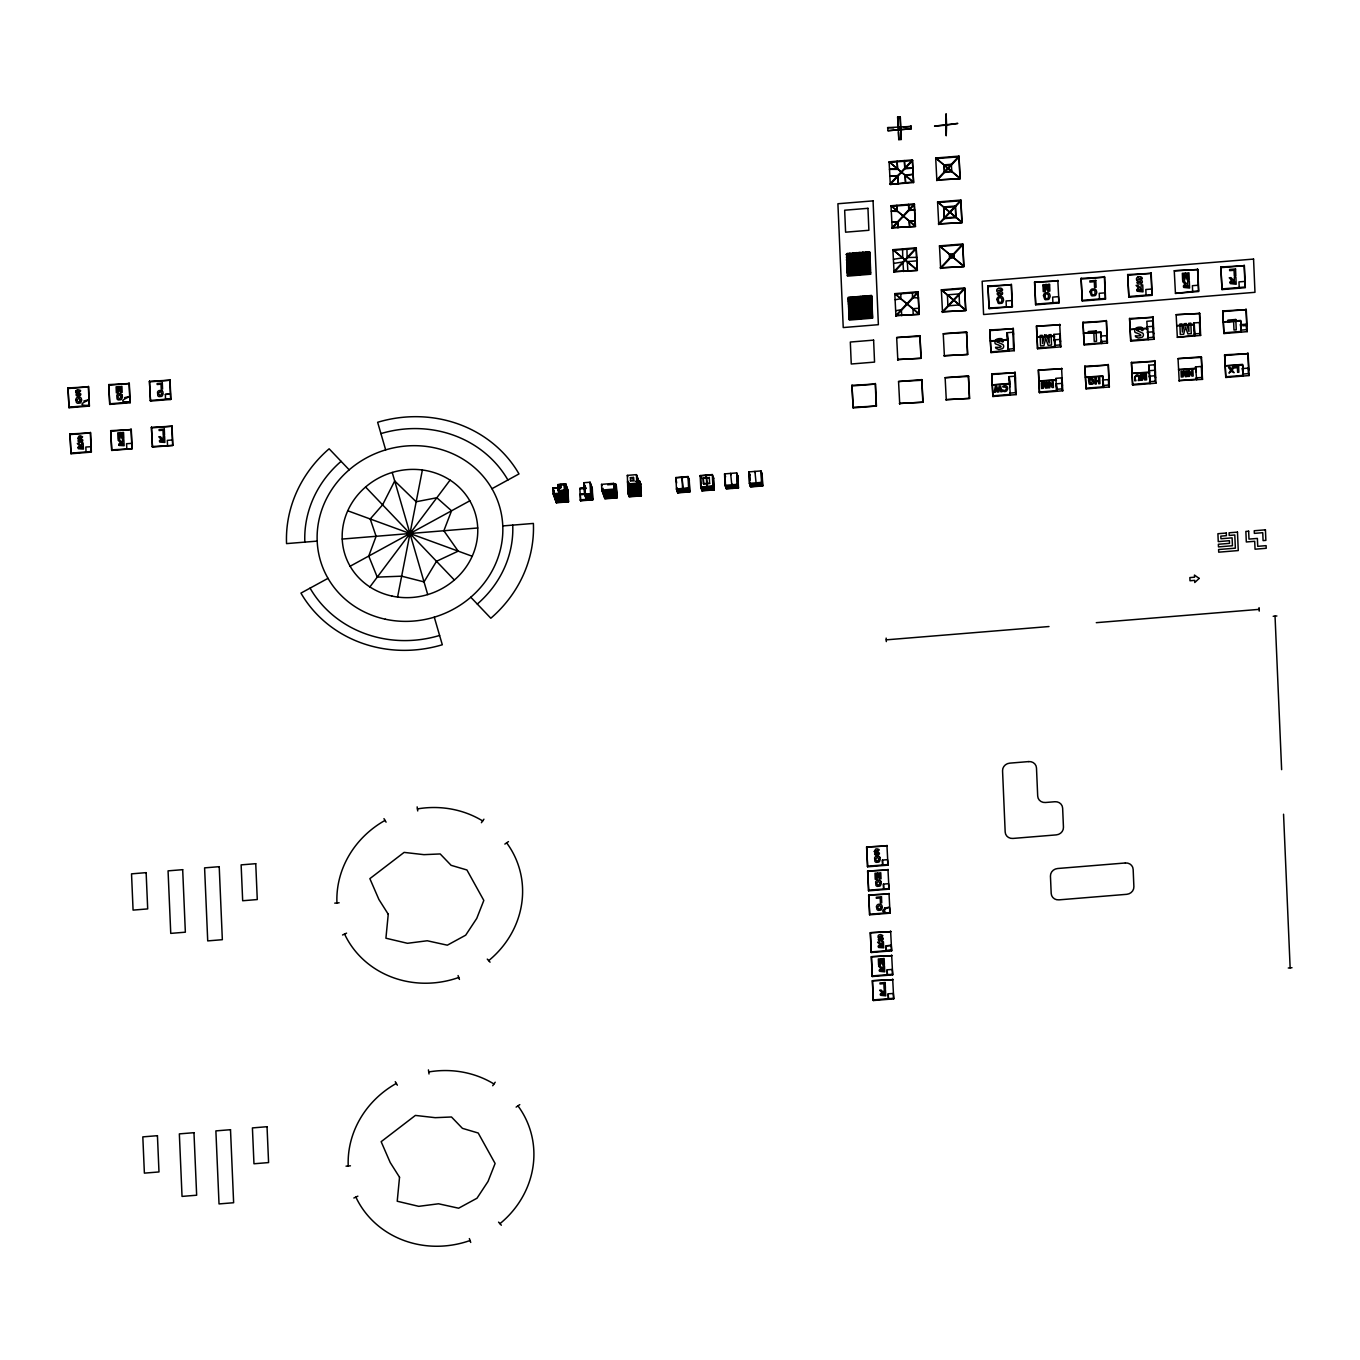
<?xml version="1.0" encoding="UTF-8"?>
<svg xmlns="http://www.w3.org/2000/svg" width="1360" height="1360" viewBox="0 0 1360 1360"><rect width="100%" height="100%" fill="white"/><g stroke="black" fill="none" stroke-linecap="round" stroke-linejoin="round"><path stroke-width="1.5" d="M397.579 597.057L422.382 469.982M75.973 390.915L75.701 391.663A2.584 2.397 -19.8 0 0 75.718 392.19L75.786 392.445M80.563 395.148L80.801 394.485A1.887 1.751 -19.8 0 0 80.75 393.907L77.027 391.901L79.356 391.221A2.057 1.921 -19.8 0 1 79.679 391.901L80.631 390.813A2.261 2.108 -19.8 0 0 80.257 390.32L78.489 389.81A5.049 4.692 -19.8 0 0 77.588 389.895M481.406 822.715L483.922 819.196M492.711 1085.739L495.21 1082.22M369.886 586.942L450.075 480.114M890.069 183.804L904.723 168.096L912.968 168.13L904.961 168.776L904.4 160.548L889.117 161.823L890.29 184.45L913.58 182.546L912.407 159.919L904.4 160.582L904.723 168.13L912.407 159.919L913.58 182.546L889.117 161.823L913.359 181.9L890.29 184.45L912.645 160.565L889.355 162.469M945.761 125.188L957.797 123.42L934.541 126.106L945.761 125.188L946.22 135.779L946.594 125.12M891.956 227.732L914.294 203.864L915.467 226.474L891.956 227.732L915.467 226.474L891.004 205.768L914.294 203.864L915.246 225.828L891.004 205.768L892.177 228.378L914.532 204.51L891.242 206.414M936.649 179.996L958.987 156.111L960.16 178.738L936.649 179.996L960.16 178.738L935.697 158.015L958.987 156.111L959.939 178.092L935.697 158.015L936.87 180.642L959.225 156.757L935.935 158.661M848.215 298.401L849.235 297.313M848.283 299.948L850.884 297.177M848.351 301.495L852.533 297.041M848.419 303.059L854.182 296.905M848.487 304.606L855.831 296.769M848.555 306.153L857.463 296.633M848.623 307.717L859.112 296.497M848.691 309.264L860.761 296.361M848.759 310.828L862.41 296.225M848.827 312.375L864.059 296.089M848.895 313.922L865.708 295.97M848.946 315.486L867.357 295.834M849.014 317.033L869.006 295.698M849.082 318.58L870.638 295.562M893.826 271.677L916.181 247.792L917.354 270.419L893.826 271.677L917.354 270.419L892.891 249.696L916.181 247.792L917.133 269.773L892.891 249.696L894.064 272.323L916.419 248.438L893.129 250.342M938.536 223.924L960.874 200.056L962.047 222.666L938.536 223.924L962.047 222.666L937.584 201.96L960.874 200.056L961.826 222.02L937.584 201.96L938.757 224.57L961.112 200.702L937.822 202.606M849.949 319.294L871.505 296.276M851.598 319.158L871.573 297.823M853.23 319.022L871.641 299.37M854.879 318.886L871.709 300.934M856.528 318.75L871.76 302.481M858.177 318.631L871.828 304.028M859.826 318.495L871.896 305.592M861.475 318.359L871.964 307.139M863.124 318.223L872.032 308.703M864.773 318.087L872.1 310.25M866.405 317.951L872.168 311.797M868.054 317.815L872.236 313.361M869.703 317.679L872.304 314.908M871.352 317.543L872.372 316.455M895.713 315.605L918.068 291.737L919.241 314.347L895.713 315.605L919.241 314.347L894.778 293.641L918.068 291.737L919.02 313.701L894.778 293.641L895.951 316.251L918.306 292.383L895.016 294.287M940.423 267.869L962.761 243.984L963.934 266.611L940.423 267.869L963.934 266.611L939.471 245.888L962.761 243.984L963.713 265.965L939.471 245.888L940.644 268.515L962.999 244.63L939.709 246.534M942.31 311.797L964.648 287.929L965.821 310.539L942.31 311.797L965.821 310.539L941.358 289.833L964.648 287.929L965.6 309.893L941.358 289.833L942.531 312.443L964.886 288.575L941.596 290.479M504.849 844.084L508.47 841.602M516.137 1107.108L519.775 1104.626M80.019 395.675L78.897 396.1A4.25 3.961 -19.8 0 1 77.979 396.168L77.061 395.964A1.904 1.768 -19.8 0 1 76.041 394.672L79.509 394.621L76.721 393.414A1.802 1.683 -19.8 0 1 76.143 393.04L75.973 392.853M1001.691 294.848L1000.399 295.341A4.862 4.522 -19.8 0 1 999.345 295.409L998.291 295.171A2.176 2.023 -19.8 0 1 997.118 293.692L1001.096 293.624L997.917 292.247A2.057 1.921 -19.8 0 1 997.237 291.822L997.05 291.618A2.006 1.87 -19.8 0 1 996.829 291.142L996.744 290.241A1.785 1.666 -19.8 0 1 997.05 289.391A2.244 2.091 -19.8 0 1 998.325 288.405L998.495 288.337M327.998 578.34L300.951 593.113A124.474 115.821 -19.8 0 0 442.306 644.759L434.282 617.168M350.132 566.236L469.829 500.803M491.946 488.716L518.993 473.926A124.474 115.821 -19.8 0 0 377.638 422.28L385.662 449.871M342.55 934.983L346.579 933.147M353.855 1198.007L357.867 1196.171M1138.065 276.981L1138.252 276.913A2.244 2.091 -19.8 0 0 1136.79 277.967A1.785 1.666 -19.8 0 0 1136.484 278.817L1136.569 279.718A2.006 1.87 -19.8 0 0 1136.807 280.194L1136.994 280.398M1005.295 390.49C1010.038 385.033 998.597 388.484 1004.309 385.713A3.706 3.434 -19.8 0 1 1005.074 385.628L1005.618 385.679A2.431 2.261 -19.8 0 1 1006.349 385.951A2.788 2.601 -19.8 0 1 1007.403 387.141L1007.624 387.991A5.083 4.726 -19.8 0 1 1007.641 388.994L1006.774 390.779A2.737 2.55 -19.8 0 1 1005.567 391.442L1005.278 391.493A3.4 3.162 -19.8 0 1 1004.445 391.544A2.669 2.482 -19.8 0 1 1003.119 391.085L1002.49 390.082L1004.972 390.541M1090.635 378.641L1092.199 378.692A2.465 2.295 -19.8 0 1 1093.151 379.202L1093.78 382.823A2.686 2.499 -19.8 0 1 1093.338 383.537A2.482 2.312 -19.8 0 1 1092.437 384.2L1089.802 384.302A2.21 2.057 -19.8 0 1 1089.139 383.877L1088.527 380.29A2.703 2.516 -19.8 0 1 1088.918 379.61L1088.34 378.352L1089.717 378.947A2.703 2.516 -19.8 0 1 1090.737 378.607M900.813 128.469L901.289 139.451L898.824 139.655L897.6 116.943L900.354 117.487L900.745 126.633M897.6 116.943L900.354 117.487M897.685 129.897L887.978 130.696L887.621 127.619L911.183 126.446L911.285 128.792L899.64 129.744M893.707 127.874L887.621 127.619M903.414 127.092L911.183 126.446M898.076 127.942L900.558 127.738M911.285 128.792L887.978 130.696M898.552 138.924L901.289 139.451M951.541 164.968L944.265 165.563L944.554 172.431L951.83 171.836L951.303 164.288L944.027 164.883L944.333 171.785L951.609 171.19M955.298 206.023L943.636 206.941L944.112 217.957L955.757 217.005L955.281 205.989M897.532 221.765L891.701 222.224L897.77 222.411L898.008 227.902L897.532 221.748M909.177 220.813L909.653 226.95L909.177 220.779L915.229 220.983L909.415 221.459M953.7 253.708L949.314 254.048L949.501 258.196L953.87 257.839L953.7 253.708L953.87 257.805M916.759 260.865L907.273 261.613L907.902 271.184M987.938 285.991L1011.466 284.767L1012.401 306.731L989.111 308.635L987.938 285.991L989.111 308.635M1034.518 282.183L1058.046 280.959L1034.518 282.183L1035.708 304.827L1058.998 302.923L1057.808 280.279M1081.098 278.375L1104.626 277.151L1105.578 299.115L1082.288 301.019L1081.098 278.375L1082.288 301.019M1127.678 274.567L1151.206 273.343L1152.158 295.307L1128.868 297.211L1127.678 274.567L1128.868 297.211M1175.448 293.403L1174.258 270.759L1197.786 269.535L1198.738 291.499L1175.448 293.403L1198.5 290.836L1197.548 268.855M1220.838 266.951L1244.383 265.727L1245.318 287.691L1222.028 289.595L1220.838 266.951L1222.028 289.595M988.176 286.671L1011.466 284.767M1081.336 279.055L1104.626 277.151M1127.916 275.247L1151.206 273.343M1197.786 269.535L1174.258 270.759M1221.076 267.631L1244.383 265.727M1042.865 285.549L1049.495 285.005M918.782 308.244L912.951 308.686L913.206 314.211M1006.315 306.425L1006.077 300.934L1011.925 300.577M1052.895 302.617L1052.657 297.126L1058.471 296.65L1058.998 302.923M1099.475 298.809L1099.237 293.318L1105.051 292.842M1146.055 295.001L1145.817 289.51L1151.631 289.034M1239.215 287.385L1238.977 281.894L1244.808 281.418M988.873 307.972L1012.401 306.731M1035.453 304.164L1058.743 302.26M1082.033 300.356L1105.323 298.452L1104.388 276.471M1128.613 296.548L1151.92 294.644L1150.968 272.663M1221.79 288.932L1245.08 287.011L1244.128 265.047M68 387.94L88.57 386.869L89.403 406.079L69.037 407.745L68 387.94L69.037 407.745M108.732 384.608L129.302 383.537L130.135 402.747L109.769 404.413L108.732 384.608L109.769 404.413M149.464 381.276L170.034 380.205L170.867 399.415L150.501 401.081L149.464 381.276L150.501 401.081M68.204 388.535L88.57 386.869M108.936 385.203L129.302 383.537M149.668 381.871L170.034 380.205M83.861 401.013C99.926 396.78 68.867 405.943 89.165 405.399L89.403 406.079M124.593 397.681C140.658 393.448 109.599 402.611 129.897 402.067L130.135 402.747M165.359 394.434L170.408 393.924L165.359 394.434L165.529 399.143L170.867 399.415M897.838 360.196L896.665 337.569L919.955 335.665L921.128 358.292L897.6 359.55L921.128 358.292M944.418 356.388L943.245 333.761L966.535 331.857L967.708 354.484L944.197 355.742L967.708 354.484M989.825 329.936L1013.353 328.695L1014.288 350.676L990.998 352.58L989.825 329.936L990.998 352.58M1036.405 326.128L1059.933 324.887L1036.405 326.128L1037.595 348.772L1060.885 346.868L1059.695 324.224M1082.985 322.32L1106.513 321.079L1107.465 343.06L1084.175 344.964L1082.985 322.32L1084.175 344.964M1129.565 318.512L1153.093 317.271L1154.045 339.252L1130.755 341.156L1129.565 318.512L1130.755 341.156M1177.335 337.348L1176.145 314.704L1199.673 313.463L1200.625 335.444L1177.335 337.348L1194.556 335.24L1194.08 324.258L1176.621 325.686L1194.335 324.938L1194.794 335.92L1193.621 322.983L1199.452 322.507L1200.149 324.462M1222.725 310.896L1246.27 309.655L1247.205 331.636L1223.915 333.54L1222.725 310.896L1223.915 333.54M920.193 336.328L896.665 337.569M966.773 332.52L943.245 333.761M990.063 330.616L1013.353 328.695M1083.223 322.983L1106.513 321.079M1129.803 319.175L1153.093 317.271M1199.673 313.463L1176.145 314.704M1222.963 311.559L1246.27 309.655M68.833 407.15L89.182 405.484L88.366 386.274M109.548 403.818L129.914 402.152L129.098 382.942M150.28 400.486L170.646 398.82L169.83 379.61M1007.063 332.724L1008.474 351.152L1007.063 332.724L1012.894 332.248L1013.591 334.203M1153.331 322.779L1152.634 320.824L1146.803 321.3L1148.214 339.728L1147.5 328.066L1130.041 329.494L1147.755 328.746M1055.054 347.344L1053.881 334.407L1059.712 333.931L1060.409 335.886M1147.041 326.791L1152.872 326.315L1153.569 328.27M1007.76 339.49L990.284 340.918L1007.998 340.17M1107.227 337.569L1106.53 335.614L1100.699 336.09L1101.634 343.536L1101.481 339.864M1241.374 332.112L1240.439 324.666L1246.27 324.19L1246.967 326.145M1242.853 325.788L1246.729 325.465L1246.015 308.992M1007.777 349.197L1013.591 348.721L1014.288 350.676M1054.357 345.389L1060.171 344.913L1060.885 346.868M1100.937 341.581L1106.768 341.105L1107.465 343.06M1147.517 337.773L1153.348 337.297L1154.045 339.252M1194.097 333.965L1199.928 333.489L1200.625 335.444M1240.677 330.157L1246.508 329.681L1247.205 331.636M990.76 351.9L1008.236 350.472L1007.522 333.999M1037.34 348.092L1054.816 346.664L1054.34 335.682L1036.864 337.11L1054.578 336.362L1053.881 334.407M1083.92 344.284L1101.396 342.856M1130.5 340.476L1147.976 339.048M1223.677 332.86L1241.136 331.432L1240.66 320.45L1223.201 321.878L1240.915 321.13L1241.153 326.621L1240.439 324.666M69.972 433.959L90.559 432.888L91.375 452.098L71.009 453.764L69.972 433.959L71.009 453.764M110.704 430.644L131.291 429.556L132.107 448.766L111.741 450.432L110.704 430.644L111.741 450.432M151.436 427.312L172.023 426.224L172.839 445.434L152.473 447.1L151.436 427.312L152.473 447.1M70.193 434.554L90.559 432.888M110.925 431.222L131.291 429.556M151.657 427.89L172.023 426.224M90.967 446.709L85.833 447.032L86.037 451.843M131.699 443.377L126.565 443.7L126.803 448.596M167.535 445.264L167.297 440.368L172.397 439.96M851.972 385.322L875.5 384.064L876.435 406.028L853.145 407.932L851.972 385.322L853.145 407.932M899.725 404.124L898.552 381.514L921.842 379.61L923.015 402.22L899.487 403.478L923.015 402.22M946.305 400.316L945.132 377.706L968.422 375.802L969.595 398.412L946.084 399.67L969.595 398.412M991.712 373.864L1015.24 372.64L1016.175 394.604L992.885 396.508L991.712 373.864L992.885 396.508M1038.292 370.056L1061.82 368.832L1038.292 370.056L1039.465 392.7L1062.772 390.796L1061.582 368.152M1084.872 366.248L1108.4 365.024L1109.352 386.988L1086.062 388.892L1084.872 366.248L1086.062 388.892M1131.452 362.44L1154.98 361.216L1155.932 383.18L1132.642 385.084L1131.452 362.44L1132.642 385.084M1179.222 381.276L1178.032 358.632L1201.322 356.728L1202.512 379.372L1178.984 380.613L1196.443 379.185M1224.612 354.824L1248.14 353.6L1249.092 375.564L1225.802 377.468L1224.612 354.824L1225.802 377.468M852.21 385.968L875.5 384.064M922.08 380.256L898.552 381.514M968.66 376.448L945.132 377.706M991.95 374.544L1015.24 372.64M1085.11 366.928L1108.4 365.024M1131.69 363.12L1154.98 361.216M1201.56 357.408L1178.032 358.632M1224.85 355.504L1248.14 353.6M70.805 453.169L91.171 451.503L90.338 432.293M111.537 449.854L132.107 448.766M152.269 446.522L172.839 445.434M1010.361 395.08L1008.95 376.669L1014.781 376.193L1015.478 378.131M1150.101 383.656L1148.69 365.245L1154.521 364.769L1155.218 366.707M1062.296 379.814L1061.599 377.876L1055.768 378.352L1056.941 391.272L1056.006 383.843L1061.837 383.367L1062.534 385.305M1196.681 379.848L1195.508 366.928L1201.339 366.452L1202.036 368.39M1009.647 383.435L992.171 384.863L1009.885 384.098M1056.227 379.61L1038.751 381.038L1056.465 380.29M1149.387 371.994L1131.928 373.422L1149.642 372.674L1148.928 370.736L1154.759 370.26L1155.456 372.198M1085.807 388.229L1103.283 386.801L1102.807 375.802L1085.348 377.23L1103.045 376.482L1103.521 387.464L1102.586 380.035L1108.417 379.559L1109.114 381.497M1225.564 376.805L1243.023 375.377L1242.547 364.378L1225.088 365.806L1242.802 365.058L1243.261 376.04L1242.326 368.611L1248.157 368.135L1248.854 370.073M1009.664 393.142L1015.478 392.666L1016.175 394.604M1056.244 389.334L1062.058 388.858L1062.772 390.796M1102.824 385.526L1108.638 385.05L1109.352 386.988M1149.404 381.718L1155.235 381.242L1155.932 383.18M1195.984 377.91L1201.815 377.434L1202.512 379.372M1242.564 374.102L1248.395 373.626L1249.092 375.564M992.647 395.845L1010.123 394.417M1039.227 392.037L1056.703 390.609L1056.465 385.118M1132.387 384.421L1149.863 382.993L1149.149 366.503M852.907 407.286L876.435 406.028M640.628 483.752L641.359 495.856L629.221 496.859L627.929 493.289L627.334 475.371L636.429 474.64L639.71 483.701M630.615 480.862L630.377 477.666L633.403 477.428L633.641 480.607L630.496 480.539L633.641 480.607M633.522 477.751L630.377 477.666M559.776 488.189L559.623 484.381L565.692 483.888L568.021 490.365L568.514 501.806L556.376 502.809L553.112 493.731L559.181 493.238M562.088 501.33L558.246 490.637L557.872 484.602L561.034 484.67M557.991 484.925L565.811 484.211L566.304 495.652L554.149 496.655L553.911 490.926M586.381 499.358L584.511 494.173L584.018 482.715L590.087 482.222L592.297 488.376L592.79 499.834L580.652 500.82L580.295 499.851L592.45 498.865M557.872 484.602L564.179 484.755M688.024 476.544L688.636 488.325L676.498 489.311L675.886 477.547L688.024 476.544L689.418 480.437M712.3 474.572L712.912 486.336L700.774 487.339L700.162 475.558L712.3 474.572L713.711 478.448M565.114 487.339L565.369 493.068L553.214 494.054L552.857 488.002L561.153 487.526L552.976 488.325M676.005 477.87L688.143 476.867M700.281 475.881L712.419 474.895M737.868 476.136L738.48 487.917L726.342 488.903L725.05 485.35L724.557 473.892L736.695 472.906L737.987 476.459M762.144 474.164L762.756 485.928L750.618 486.931L749.343 483.361L748.85 471.903L760.988 470.917L762.263 474.487M607.665 484.789L615.774 484.126L617.066 497.845L604.928 498.831L601.783 490.093L601.545 484.364L613.683 483.361L616.012 489.855M635.12 481.406L638.775 481.117L639.132 489.702L630.037 490.45L629.884 487.016M641.359 495.856L636.803 483.225L627.708 483.973L630.972 493.034L630.819 489.6M703.205 477.853L709.393 477.683L703.205 477.853L703.562 483.905L709.631 483.395L709.274 477.343M591.957 487.407L592.671 499.511L580.533 500.497L579.819 488.393L585.888 487.9M558.246 490.637L564.315 490.144L568.514 501.806M579.921 488.716L585.99 488.223M586.109 488.546L579.819 488.393M558.824 492.269L564.893 491.776L564.655 486.047M628.626 486.557L637.738 485.809L637.364 477.224M601.783 490.093L613.921 489.09L617.066 497.845M629.102 487.849L638.197 487.118L637.84 478.516M602.259 491.385L614.397 490.399L614.142 484.67M629.561 489.158L638.673 488.41L638.299 479.825M703.46 483.565L709.631 483.395M586.126 493.629L580.057 494.122L590.58 493.68L592.79 499.834M564.111 496.094L568.259 496.094L564.213 496.417M586.364 494.275L580.295 494.768L580.652 500.82M554.625 497.947L566.763 496.961L566.27 485.503M630.496 491.742L639.608 490.994L639.234 482.409M603.653 495.278L615.791 494.275L615.553 488.546M627.929 493.289L640.067 492.286L639.574 480.845L640.866 484.415M725.05 485.35L737.188 484.347L738.48 487.917M749.343 483.361L761.481 482.375L762.756 485.928M585.905 498.049L591.974 497.556L591.481 486.115M676.957 490.62L689.095 489.617L688.602 478.176M556.019 501.84L568.157 500.837M604.588 497.862L616.726 496.876L616.233 485.418M701.709 489.923L713.847 488.937L713.354 477.479M725.985 487.934L738.123 486.948M750.261 485.962L762.416 484.959M556.138 502.163L568.276 501.16M580.414 500.174L592.552 499.188M616.845 497.199L604.707 498.185L604.333 492.133M628.983 496.196L641.121 495.21M677.535 492.235L689.69 491.249M701.828 490.246L713.966 489.26M726.104 488.257L738.242 487.271L737.63 475.49M750.38 486.285L762.518 485.282L761.923 473.518M556.257 502.486L568.395 501.483L567.664 489.396M604.809 498.508L616.964 497.522L616.352 485.741M641.24 495.533L629.102 496.519L628.405 481.406M677.654 492.558L689.792 491.572M701.947 490.569L714.085 489.583M726.223 488.58L738.361 487.594M750.499 486.608L762.637 485.605M689.911 491.895L688.517 488.002L676.379 488.988L677.773 492.881L689.911 491.895L689.197 479.791M714.204 489.906L712.793 486.013L700.655 487.016L702.049 490.892L714.204 489.906L713.473 477.802M317.186 541.11L286.552 543.609A124.474 115.821 -19.8 0 1 329.12 448.8L349.18 469.812M342.227 539.053L477.734 527.986M502.775 525.929L533.392 523.43A124.474 115.821 -19.8 0 1 490.824 618.239L470.781 597.227M886.244 639.846L1048.985 626.535M1096.279 622.676L1259.156 609.365M1273.181 616.284L1276.904 615.978M866.575 847.008L887.145 845.937L866.575 847.008L867.612 866.813L887.978 865.147L886.941 845.359M334.747 903.142L339.133 902.785M882.436 860.081L882.674 864.977L882.436 860.081L887.519 859.673L887.978 865.147M867.391 866.218L887.757 864.552M867.595 871.029L888.182 869.958L867.595 871.029L868.632 890.834L888.998 889.168L887.961 869.363M883.456 884.102L883.694 888.981L883.456 884.102L888.556 883.677L888.998 889.168M868.428 890.239L888.794 888.573M868.632 895.033L889.219 893.962L868.632 895.033L869.669 914.838L890.035 913.172L888.998 893.367M884.493 908.106C900.728 904.876 869.431 911.319 890.035 913.172M869.465 914.243L889.831 912.577M870.247 932.722L890.834 931.634L870.247 932.722L871.284 952.51L891.65 950.844L890.613 931.056M891.208 945.37L886.108 945.778L886.312 950.589L886.142 945.88L891.242 945.455L891.65 950.844M886.312 950.589L891.412 950.164M871.08 951.932L891.446 950.266M871.284 956.726L891.854 955.655L871.284 956.726L872.321 976.531L892.687 974.865L891.65 955.06M887.179 969.884L887.383 974.695L887.145 969.799L892.262 969.476L892.687 974.865M872.1 975.936L892.466 974.27M872.321 980.73L892.891 979.659L872.321 980.73L873.358 1000.535L893.724 998.869L892.687 979.081M888.199 993.905L888.42 998.699L888.182 993.803L893.299 993.48L893.724 998.869M873.137 999.94L893.503 998.291M1288.277 968.014L1292 967.708M346.035 1166.166L350.438 1165.809M347.752 510.782L472.209 556.257M882.538 937.941L879.291 936.683L881.62 936.003A2.057 1.921 -19.8 0 1 881.943 936.683L882.878 935.578L880.736 934.575A5.032 4.675 -19.8 0 0 879.852 934.677A3.638 3.383 -19.8 0 0 879.325 934.813A1.972 1.836 -19.8 0 0 878.22 935.68L878.033 937.21A1.802 1.683 -19.8 0 0 878.985 938.179L881.756 939.386L878.271 939.437A1.904 1.768 -19.8 0 0 879.308 940.746L880.226 940.933A4.25 3.961 -19.8 0 0 881.144 940.882L882.283 940.457A1.853 1.734 -19.8 0 0 882.81 939.93L883.048 939.25A1.887 1.751 -19.8 0 0 882.997 938.672M365.585 487.016L454.359 580.023M119.102 445.4L124.134 445.757L123.862 439.637L122.536 439.756L122.366 442.323A2.55 2.38 -19.8 0 1 121.72 442.289L119.646 439.994L118.082 440.113L120.411 442.629L118.796 444.142A2.499 2.312 -19.8 0 0 118.813 444.737A1.717 1.598 -19.8 0 0 119.102 445.417M487.271 959.106L490.059 962.183M498.559 1222.13L501.347 1225.224M383.962 818.635L386.07 822.171M395.25 1081.659L397.358 1085.195M879.801 857.463L880.158 858.653A6.817 6.341 -19.8 0 1 880.175 859.673L879.461 861.492A3.06 2.839 -19.8 0 1 878.696 862.121L876.231 862.342A2.499 2.329 -19.8 0 1 875.279 861.798A2.771 2.567 -19.8 0 1 874.922 861.356L874.633 857.888A2.924 2.72 -19.8 0 1 875.279 856.902A2.431 2.261 -19.8 0 1 876.231 856.307L878.067 856.154A2.516 2.346 -19.8 0 1 879.291 856.783M880.838 881.467L881.195 882.657A6.817 6.341 -19.8 0 1 881.212 883.694L880.498 885.496A3.06 2.839 -19.8 0 1 879.733 886.142L877.268 886.363A2.499 2.329 -19.8 0 1 876.316 885.802A2.754 2.567 -19.8 0 1 875.942 885.36L875.67 881.892A2.924 2.72 -19.8 0 1 876.316 880.923A2.431 2.261 -19.8 0 1 877.268 880.328L879.104 880.175A2.516 2.346 -19.8 0 1 880.328 880.787A2.924 2.72 -19.8 0 1 880.991 881.45M121.975 395.063L122.315 396.236A6.783 6.324 -19.8 0 1 122.332 397.273L121.618 399.092A3.06 2.839 -19.8 0 1 120.853 399.721L118.388 399.942A2.499 2.329 -19.8 0 1 117.436 399.381A2.771 2.567 -19.8 0 1 117.079 398.939L116.79 395.488A2.924 2.72 -19.8 0 1 117.436 394.502A2.431 2.261 -19.8 0 1 118.388 393.907L120.224 393.754A2.516 2.346 -19.8 0 1 121.448 394.383A2.924 2.72 -19.8 0 1 122.128 395.029M1242.326 368.611L1243.04 370.549M1198.228 285.226L1192.397 285.702L1192.635 291.193M1193.621 322.983L1194.335 324.938M1195.508 366.928L1196.222 368.866L1178.508 369.614L1195.967 368.186L1196.137 371.858M1153.807 333.761L1153.11 331.806L1147.279 332.282L1147.976 334.237M1155.694 377.689L1154.997 375.751L1149.166 376.227L1149.863 378.165M1148.69 365.245L1149.404 367.183M1102.586 380.035L1103.283 381.973M1060.647 341.377L1059.95 339.422L1054.119 339.898L1054.816 341.853M1008.95 376.669L1009.817 382.262M908.701 204.986L908.701 209.797L914.77 210.001L908.939 210.477L908.48 204.34M916.793 257.363L907.103 257.499L906.95 249.22M902.581 249.577L902.751 257.873L893.503 259.267M918.544 297.874L912.475 297.704L912.475 292.859M903.533 271.541L902.921 261.97L893.69 263.398M900.83 293.811L900.847 298.673L895.254 299.778M901.782 315.775L901.306 309.638L895.713 310.76M755.378 472.702L754.919 471.41L756.33 485.452M748.85 471.903L750.006 475.15M731.102 474.691L730.626 473.399L732.054 487.441M732.411 488.41L732.003 483.956M724.557 473.892L725.611 476.816M707.778 489.43L706.231 475.065L706.843 486.829M700.162 475.558L701.216 478.465M682.533 478.669L681.955 477.054L683.502 491.419M675.886 477.547L676.634 482.987M627.334 475.371L627.793 476.68M627.436 481.831L627.912 483.14M628.847 490.807L628.881 482.698M601.545 484.364L602.004 485.656M584.018 482.715L584.97 495.465L591.039 494.972L590.546 483.514M585.412 486.608L584.953 485.316L585.446 496.757L591.515 496.264L591.022 484.806M586.721 500.327L586.211 495.533M567.443 493.816L564.06 484.415L564.434 490.467L558.365 490.977L558.11 485.248M552.857 488.002L554.37 492.218M458.065 975.545L459.442 979.421M469.353 1238.569L470.73 1242.445M392.224 472.447L427.72 594.592M874.344 851.513L875.653 849.116A3.638 3.383 -19.8 0 1 876.163 848.98A5.032 4.692 -19.8 0 1 877.064 848.878L878.832 849.405A2.261 2.108 -19.8 0 1 879.206 849.881L878.271 850.986A2.057 1.921 -19.8 0 0 877.931 850.289L875.602 850.986L879.325 852.975A1.887 1.751 -19.8 0 1 879.376 853.553L879.138 854.216A1.819 1.683 -19.8 0 1 878.594 854.76L877.472 855.185A4.25 3.961 -19.8 0 1 876.554 855.236L875.636 855.049A1.904 1.768 -19.8 0 1 874.616 853.757L878.084 853.689L875.296 852.482A1.802 1.683 -19.8 0 1 874.293 851.428M417.146 806.871L417.724 810.951M428.434 1069.895L429.012 1073.992M1275.034 616.131L1281.63 769.641M1283.551 814.232L1290.147 967.861M1259.071 607.614L1259.224 611.116M1247.902 352.92L1248.616 369.393M1246.27 324.19L1246.508 329.681M1248.157 368.135L1248.395 373.626M1199.435 312.8L1199.911 323.782M1201.322 356.728L1201.798 367.71M1199.452 322.507L1199.928 333.489M1201.339 366.452L1201.815 377.434M1152.855 316.608L1153.093 322.099M1154.742 360.536L1154.98 366.027M1152.634 320.824L1153.348 337.297M1154.521 364.769L1155.235 381.242M1106.275 320.416L1106.989 336.889M1108.162 364.344L1108.876 380.834M1106.53 335.614L1106.768 341.105M1108.417 379.559L1108.638 385.05M1101.328 336.209L1101.158 332.554L1083.461 333.302L1100.92 331.874L1101.158 337.365M1059.712 333.931L1060.171 344.913M1061.599 377.876L1062.058 388.858M1034.756 282.863L1035.708 304.827M1036.643 326.791L1037.595 348.772M1038.53 370.736L1039.465 392.7M1011.228 284.087L1012.163 306.068M1013.115 328.032L1013.353 333.523M1015.002 371.96L1015.24 377.451M1012.894 332.248L1013.591 348.721M1014.781 376.193L1015.478 392.666M1009.409 377.927L1009.8 387.09M966.535 331.857L967.487 353.838M968.422 375.802L969.374 397.766M946.56 124.338L946.101 113.747L945.727 124.406M910.911 125.715L911.013 128.044M919.955 335.665L920.907 357.646M921.842 379.61L922.777 401.574M900.082 116.739L901.017 138.72M899.266 126.667L899.368 128.996M897.872 117.691L898.263 126.837M898.501 132.328L898.824 139.655M875.262 383.418L876.197 405.382M886.159 638.095L886.312 641.597M889.593 907.698L889.797 912.492M884.527 908.191L884.731 913.002M866.779 847.603L867.612 866.813M867.816 871.624L868.632 890.834M868.853 895.628L869.669 914.838M870.468 933.3L871.284 952.51M871.488 957.321L872.321 976.531M872.525 981.325L873.358 1000.535M761.447 472.209L761.94 483.667L749.802 484.653L749.309 473.212M760.988 470.917L761.481 482.375M749.768 474.504L750.023 480.233M737.171 474.198L737.664 485.656L725.526 486.642L725.033 475.184M736.695 472.906L737.188 484.347M712.895 476.187L713.388 487.628L701.233 488.631L700.74 477.173M707.064 482.409L707.302 488.138M703.324 478.176L703.562 483.905M701.777 486.761L702.049 490.892M689.078 479.468L689.571 490.909L677.433 491.912L677.263 488.087M682.074 477.377L682.567 488.818M677.382 488.41L677.773 492.881M640.509 483.429L641.002 494.887L628.864 495.873L628.456 486.336M640.05 482.137L640.543 493.595L628.405 494.581L628.065 486.948M636.905 475.932L637.279 484.517L628.167 485.265L628.014 481.831M636.429 474.64L636.803 483.225M633.403 477.428L633.522 480.284M615.774 484.126L616.25 495.584L604.112 496.57L603.959 492.745M615.077 487.254L615.332 492.983L603.177 493.969L602.939 488.257M614.618 485.962L614.856 491.691L602.718 492.677L602.548 488.869M613.683 483.361L613.921 489.09M590.087 482.222L590.58 493.68M586.449 496.179L586.602 500.004M567.205 488.087L567.698 499.545L555.56 500.531L555.305 494.819M566.746 486.795L567.222 498.253L555.084 499.239L554.931 495.431M565.692 483.888L565.93 489.6M565.59 488.631L565.828 494.36L553.69 495.346L553.435 489.634M560.915 484.347L561.153 487.526M559.011 489.413L559.3 493.561M556.206 498.984L556.376 502.809M171.802 425.646L172.635 444.856M131.07 428.978L131.903 448.188M879.461 856.766A2.924 2.72 -19.8 0 1 879.971 857.446M439.603 635.46A114.07 106.131 -19.8 0 1 310.063 588.132M304.844 542.113A106.046 98.668 -19.8 0 1 341.088 461.346M380.936 433.602A111.809 104.04 -19.8 0 1 507.909 479.995M512.737 525.113A103.649 96.424 -19.8 0 1 477.292 604.061M506.651 842.843A93.602 87.091 -19.8 0 1 488.665 960.653M458.745 977.483A93.602 87.091 -19.8 0 1 344.573 934.065M336.94 902.955A93.602 87.091 -19.8 0 1 385.016 820.403M417.435 808.911A93.602 87.091 -19.8 0 1 482.664 820.947M517.956 1105.867A93.602 87.091 -19.8 0 1 499.953 1223.677M470.05 1240.507A93.602 87.091 -19.8 0 1 355.861 1197.089M348.228 1165.979A93.602 87.091 -19.8 0 1 396.304 1083.427M428.723 1071.952A93.602 87.091 -19.8 0 1 493.952 1083.971M1138.643 276.811A5.746 5.355 -19.8 0 1 1139.663 276.709C1141.295 276.114 1143.981 279.327 1141.057 279.106A2.363 2.193 -19.8 0 0 1140.683 278.324L1138.014 279.106L1141.89 280.704A1.938 1.802 -19.8 0 1 1142.264 281.384A2.159 2.006 -19.8 0 1 1142.315 282.047A1.802 1.666 -19.8 0 1 1142.043 282.812A2.125 1.972 -19.8 0 1 1141.414 283.441L1140.139 283.917A4.862 4.522 -19.8 0 1 1139.085 283.968L1138.031 283.747A2.176 2.023 -19.8 0 1 1136.875 282.268L1140.836 282.2L1137.657 280.823A2.057 1.921 -19.8 0 1 1136.977 280.398M998.903 288.235A5.746 5.355 -19.8 0 1 999.923 288.133C1001.555 287.538 1004.224 290.751 1001.3 290.53A2.363 2.193 -19.8 0 0 1000.926 289.748L998.274 290.53L1002.133 292.128A1.938 1.802 -19.8 0 1 1002.507 292.808A2.159 2.006 -19.8 0 1 1002.558 293.471A1.802 1.666 -19.8 0 1 1002.303 294.236M75.973 390.915A1.972 1.836 -19.8 0 1 77.078 390.048M162.35 391.034A2.924 2.72 -19.8 0 1 162.86 391.714L163.047 392.921A6.834 6.358 -19.8 0 1 163.064 393.941L162.35 395.76A3.06 2.839 -19.8 0 1 161.585 396.389L159.12 396.61A2.499 2.329 -19.8 0 1 158.168 396.066A2.771 2.567 -19.8 0 1 157.811 395.624L157.522 392.156A2.924 2.72 -19.8 0 1 158.168 391.17A2.431 2.261 -19.8 0 1 159.12 390.575L160.956 390.422A2.516 2.346 -19.8 0 1 162.18 391.051M882.555 937.737A1.853 1.734 -19.8 0 1 883.048 938.536M854.777 309.604L855.287 312.103A3.383 3.145 -19.8 0 0 855.644 312.613A3.808 3.553 -19.8 0 0 857.089 313.565L865.385 313.259L864.841 300.339L862.036 300.577L862.24 305.473L856.919 306.289L854.777 309.604M1134.614 376.958L1134.75 380.817L1135.974 380.715C1132.455 374.799 1141.176 374.187 1138.303 380.528L1139.527 380.426L1139.221 375.955A2.873 2.669 -19.8 0 0 1138.864 375.36L1137.572 374.833A5.168 4.811 -19.8 0 0 1136.467 374.884L1134.614 376.958M79.39 447.491L82.025 448.171L81.957 446.607L79.39 447.491M120.105 444.159L122.757 444.839L122.689 443.275L120.122 444.04M160.837 440.827L163.489 441.507L163.421 439.943L160.854 440.708M879.665 946.237L882.3 946.917L882.232 945.353L879.665 946.237M880.685 970.241L883.337 970.921L883.269 969.374L880.685 970.241M881.722 994.262L884.357 994.942L884.306 993.378L881.722 994.262M1138.439 290.037L1141.465 290.819L1141.38 289.034L1138.439 290.037M1185.019 286.229L1188.045 287.011L1187.96 285.226L1185.019 286.229M1231.599 282.421L1234.625 283.203L1234.54 281.418L1231.599 282.421M857.565 309.587L857.565 309.876A2.108 1.955 -19.8 0 0 857.854 310.794L862.495 311.321L862.325 307.632L858.398 308.244A1.768 1.632 -19.8 0 0 857.854 308.805L857.565 309.587M78.999 437.767L82.722 439.926A1.887 1.751 -19.8 0 1 82.773 440.504L82.535 441.167A1.853 1.734 -19.8 0 1 81.991 441.728L80.869 442.136A4.25 3.961 -19.8 0 1 79.951 442.187L79.033 442A1.921 1.785 -19.8 0 1 77.996 440.691L81.481 440.64L78.71 439.433A1.802 1.683 -19.8 0 1 77.707 438.396L79.05 436.067A3.638 3.383 -19.8 0 1 79.577 435.931A5.032 4.675 -19.8 0 1 80.461 435.829L82.603 436.832L81.668 437.937A2.057 1.921 -19.8 0 0 81.345 437.24L79.016 437.682M997.169 341.921L1003 344.607A2.907 2.703 -19.8 0 1 1003.629 345.933A3.247 3.009 -19.8 0 1 1003.646 346.63A2.686 2.499 -19.8 0 1 1003.238 347.769A3.111 2.89 -19.8 0 1 1002.32 348.687L998.801 349.52L996.149 348.398A3.179 2.958 -19.8 0 1 995.537 347.276C999.617 347.48 1005.839 347.412 995.384 343.842A3.009 2.805 -19.8 0 1 995.027 343.128L994.925 341.564A2.584 2.397 -19.8 0 1 995.231 340.714L995.367 340.51A3.315 3.077 -19.8 0 1 997.016 339.116L998.138 338.776A8.619 8.024 -19.8 0 1 999.668 338.606C1004.275 337.552 1004.241 344.913 1000.926 340.782A1.87 1.734 -19.8 0 0 1000.382 340.527L997.169 341.921M1136.926 330.497L1142.74 333.183A2.907 2.703 -19.8 0 1 1143.369 334.509A3.247 3.009 -19.8 0 1 1143.386 335.206A2.686 2.499 -19.8 0 1 1142.978 336.345A3.111 2.89 -19.8 0 1 1142.06 337.263L1138.541 338.079L1135.889 336.974A3.179 2.958 -19.8 0 1 1135.277 335.852C1139.357 336.039 1145.63 336.056 1135.124 332.418A3.009 2.805 -19.8 0 1 1134.784 331.704L1134.665 330.14A2.584 2.397 -19.8 0 1 1134.988 329.29L1135.124 329.086A3.315 3.077 -19.8 0 1 1136.756 327.692L1137.895 327.352A8.619 8.024 -19.8 0 1 1139.425 327.182C1143.811 326.026 1144.202 333.438 1140.802 329.477A1.87 1.734 -19.8 0 0 1140.139 329.103L1136.943 330.361M998.308 299.625L998.648 301.631A1.785 1.649 -19.8 0 0 1001.861 301.376L1001.81 298.622L1000.297 297.619A1.802 1.683 -19.8 0 0 998.512 298.69L998.308 299.625M1044.888 295.817L1045.228 297.823A1.785 1.649 -19.8 0 0 1048.441 297.568L1048.39 294.814L1046.877 293.811A1.802 1.683 -19.8 0 0 1045.092 294.882L1044.888 295.817M1091.468 292.009L1091.808 294.015A1.768 1.649 -19.8 0 0 1095.021 293.743L1094.97 291.006L1093.457 290.003A1.802 1.683 -19.8 0 0 1091.672 291.074L1091.468 292.009M80.376 400.35L78.812 402.322L77.078 400.622A5.015 4.675 -19.8 0 1 77.061 399.857L78.982 398.106L80.376 400.35M121.108 397.018L119.544 398.99L117.81 397.29A5.015 4.675 -19.8 0 1 117.793 396.525L119.697 394.791L121.108 397.018M161.84 393.686L160.276 395.658L158.542 393.958A5.015 4.675 -19.8 0 1 158.525 393.193L160.429 391.459L161.84 393.686M878.951 859.418L877.387 861.39L875.653 859.69A5.015 4.675 -19.8 0 1 875.636 858.942L877.54 857.191L878.951 859.418M879.971 883.439L878.407 885.411L876.69 883.694A5.015 4.658 -19.8 0 1 876.673 882.946L878.577 881.195L879.971 883.439M881.008 907.443L879.444 909.415L877.71 907.715A5.015 4.675 -19.8 0 1 877.71 906.95L879.614 905.216L881.008 907.443M1089.513 381.242C1093.134 387.957 1092.828 374.714 1089.513 381.242M75.837 399.721L76.347 402.271A2.771 2.567 -19.8 0 0 76.704 402.713A2.499 2.329 -19.8 0 0 77.656 403.274L80.121 403.053A3.06 2.839 -19.8 0 0 80.886 402.407L81.6 400.605A6.783 6.324 -19.8 0 0 81.583 399.568L81.243 398.395A2.975 2.771 -19.8 0 0 80.716 397.698A2.516 2.346 -19.8 0 0 79.492 397.086L77.656 397.239A2.431 2.261 -19.8 0 0 76.704 397.834A2.924 2.72 -19.8 0 0 76.058 398.82L75.837 399.721M876.469 906.831L876.979 909.381A2.771 2.567 -19.8 0 0 877.353 909.823A2.499 2.329 -19.8 0 0 878.305 910.367L880.753 910.146A3.06 2.839 -19.8 0 0 881.518 909.517L882.232 907.698A6.817 6.341 -19.8 0 0 882.215 906.678L881.875 905.488A2.975 2.771 -19.8 0 0 881.365 904.808A2.516 2.346 -19.8 0 0 880.124 904.179L878.288 904.332A2.431 2.261 -19.8 0 0 877.336 904.927A2.924 2.72 -19.8 0 0 876.69 905.913L876.469 906.831M996.897 299.472L998.138 303.11A2.822 2.618 -19.8 0 0 998.988 303.535L1001.793 303.28A3.502 3.247 -19.8 0 0 1002.677 302.549L1003.493 300.475A7.786 7.242 -19.8 0 0 1003.459 299.302L1003.068 297.942A3.4 3.162 -19.8 0 0 1002.49 297.16A2.856 2.652 -19.8 0 0 1001.385 296.531L998.988 296.633A2.788 2.584 -19.8 0 0 997.883 297.313A3.349 3.111 -19.8 0 0 997.152 298.435L996.897 299.472M1043.477 295.664L1044.718 299.302A2.822 2.618 -19.8 0 0 1045.568 299.727L1048.373 299.472A3.502 3.247 -19.8 0 0 1049.257 298.741L1050.073 296.667A7.786 7.242 -19.8 0 0 1050.056 295.494L1049.648 294.134A3.4 3.162 -19.8 0 0 1049.07 293.352A2.856 2.652 -19.8 0 0 1047.982 292.723L1045.568 292.825A2.788 2.584 -19.8 0 0 1044.463 293.505A3.349 3.111 -19.8 0 0 1043.732 294.627L1043.477 295.664M1090.057 291.856L1091.298 295.494A2.822 2.618 -19.8 0 0 1092.148 295.919L1094.953 295.664A3.502 3.247 -19.8 0 0 1095.837 294.933L1096.653 292.859A7.786 7.242 -19.8 0 0 1096.636 291.686L1096.228 290.326A3.4 3.162 -19.8 0 0 1095.65 289.544A2.856 2.652 -19.8 0 0 1094.562 288.915L1092.148 289A2.788 2.584 -19.8 0 0 1091.06 289.697A3.349 3.111 -19.8 0 0 1090.312 290.819L1090.057 291.856M388.246 914.226L385.917 938.213L407.456 943.296L427.244 940.763L447.338 945.183L465.681 935.187L476.748 918.408L483.82 900.439L466.922 869.975L451.112 865.317L440.198 853.944L423.946 854.658L404.107 852.397L369.869 878.645L378.93 899.521L388.246 914.226M399.534 1177.25L397.222 1201.237L418.744 1206.337L438.549 1203.787L458.626 1208.207L476.986 1198.228L488.036 1181.432L495.108 1163.48L478.21 1133.016L462.417 1128.341L451.486 1116.985L435.234 1117.682L415.395 1115.421L381.157 1141.686L390.218 1162.545L399.534 1177.25M78.081 447.321L78.064 447.474A2.499 2.329 -19.8 0 0 78.081 448.052A1.717 1.598 -19.8 0 0 78.37 448.732L83.402 449.089L83.13 442.969L81.804 443.088L81.634 445.655A2.55 2.38 -19.8 0 1 80.988 445.621L78.914 443.326L77.35 443.445L79.679 445.961L78.081 447.321M159.545 440.657L159.528 440.81A2.499 2.312 -19.8 0 0 159.545 441.405A1.717 1.598 -19.8 0 0 159.834 442.085L164.866 442.425L164.594 436.322L163.268 436.424L163.098 438.991A2.567 2.38 -19.8 0 1 162.452 438.957L160.378 436.662L158.814 436.781L161.126 439.297L159.545 440.657M878.356 946.067L878.339 946.22A2.499 2.329 -19.8 0 0 878.356 946.815A1.717 1.598 -19.8 0 0 878.645 947.495L883.677 947.835L883.405 941.715L882.079 941.834L881.909 944.401A2.55 2.38 -19.8 0 1 881.263 944.367L879.189 942.072L877.625 942.191L879.954 944.707L878.356 946.067M879.393 970.088L879.376 970.241A2.499 2.329 -19.8 0 0 879.393 970.819A1.87 1.734 -19.8 0 0 879.546 971.295L884.714 971.839L884.442 965.736L883.116 965.838L882.946 968.405A2.55 2.38 -19.8 0 1 882.3 968.388L880.226 966.076L878.645 966.212L880.974 968.728L879.393 970.088M880.43 994.092L880.396 994.245A2.499 2.329 -19.8 0 0 880.413 994.84A1.87 1.734 -19.8 0 0 880.566 995.299L885.734 995.86L885.479 989.74L884.153 989.859L883.966 992.426A2.567 2.38 -19.8 0 1 883.32 992.392L881.246 990.097L879.682 990.216L882.011 992.732L880.43 994.092M1136.96 289.85L1136.926 290.02A2.856 2.652 -19.8 0 0 1136.943 290.683A2.023 1.87 -19.8 0 0 1137.13 291.227L1143.029 291.856L1142.723 284.869L1141.21 285.005L1141.006 287.929A2.924 2.72 -19.8 0 1 1140.275 287.912L1137.895 285.26L1136.11 285.413L1138.762 288.286L1137.589 288.796A1.734 1.615 -19.8 0 0 1136.994 289.68L1136.96 289.85M1183.54 286.042L1183.506 286.212A2.856 2.652 -19.8 0 0 1183.523 286.875A2.023 1.87 -19.8 0 0 1183.71 287.419L1189.609 288.048L1189.303 281.061L1187.79 281.197L1187.603 284.121A2.924 2.72 -19.8 0 1 1186.855 284.104L1184.475 281.452L1182.69 281.605L1185.342 284.478L1184.322 284.886A1.734 1.615 -19.8 0 0 1183.574 285.872L1183.54 286.042M1230.12 282.234L1230.086 282.404A2.856 2.652 -19.8 0 0 1230.12 283.067A2.023 1.87 -19.8 0 0 1230.29 283.611L1236.189 284.24L1235.9 277.253L1234.37 277.372L1234.183 280.313A2.924 2.72 -19.8 0 1 1233.435 280.296L1231.055 277.644L1229.27 277.797L1231.922 280.67L1230.749 281.18A1.734 1.615 -19.8 0 0 1230.154 282.064L1230.12 282.234M996.132 388.161L995.486 392.207L994.211 392.309L995.282 386.529L996.778 386.41L998.087 390.541L999.175 386.206L1000.518 386.104L1002.099 391.663L1000.824 391.765L999.804 387.923L998.852 391.935L997.356 392.054L996.132 388.161M118.473 386.648L117.436 391.51L117.232 386.75L116.11 386.835L116.365 392.87L118.15 392.717L119.068 388.518L120.377 392.547L122.162 392.394L121.907 386.359L120.768 386.461L120.938 391.221L119.527 386.563L118.473 386.648M120.139 432.701L119.102 437.563L118.898 432.803L117.759 432.888L118.031 438.923L119.816 438.77L120.717 434.571L122.026 438.6L123.811 438.447L123.556 432.412L122.434 432.514L122.604 437.274L121.193 432.616L120.139 432.701M877.353 873.052L876.316 877.914L876.112 873.154L874.99 873.256L875.245 879.291L877.03 879.138L877.948 874.922L879.257 878.951L881.042 878.815L880.77 872.78L879.648 872.865L879.818 877.625L878.407 872.967L877.353 873.052M880.702 958.783L879.682 963.645L879.461 958.885L878.339 958.97L878.594 965.005L880.379 964.869L881.297 960.653L882.606 964.682L884.391 964.546L884.136 958.511L882.997 958.596L883.167 963.356L881.773 958.698L880.702 958.783M1045.653 284.512L1044.48 290.071L1044.242 284.631L1042.95 284.733L1043.256 291.635L1045.296 291.465L1046.333 286.654L1047.829 291.261L1049.869 291.091L1049.58 284.189L1048.288 284.291L1048.475 289.748L1046.877 284.41L1045.653 284.512M1185.036 273.122L1183.863 278.681L1183.625 273.241L1182.333 273.343L1182.622 280.245L1184.662 280.075L1185.716 275.247L1187.212 279.871L1189.252 279.701L1188.963 272.799L1187.671 272.901L1187.858 278.341L1186.243 273.02L1185.036 273.122M1044.582 335.121L1042.593 343.57L1042.236 335.308L1040.094 335.478L1040.553 345.967L1043.936 345.678L1045.687 338.351L1048.135 345.338L1051.518 345.066L1051.076 334.594L1048.934 334.764L1049.223 343.026L1046.588 334.951L1044.582 335.121M1043.698 382.568L1042.61 387.158L1042.423 382.67L1041.267 382.772L1041.505 388.45L1043.341 388.297L1044.293 384.319L1045.619 388.11L1047.455 387.957L1047.2 382.279L1046.044 382.381L1046.197 386.852L1044.786 382.483L1043.698 382.568M1142.842 374.459L1141.754 379.049L1141.567 374.561L1140.411 374.663L1140.649 380.341L1142.485 380.188L1143.437 376.227L1144.763 380.001L1146.599 379.848L1146.344 374.17L1145.188 374.272L1145.341 378.76L1143.913 374.374L1142.842 374.459M1184.339 323.697L1182.333 332.146L1181.993 323.884L1179.851 324.054L1180.293 334.543L1183.676 334.254L1185.444 326.927L1187.892 333.914L1191.275 333.642L1190.816 323.153L1188.674 323.34L1188.963 331.602L1186.328 323.527L1184.339 323.697M1183.438 371.144L1182.367 375.717L1182.163 371.246L1181.007 371.348L1181.262 377.026L1183.081 376.873L1184.033 372.895L1185.359 376.686L1187.195 376.533L1186.957 370.855L1185.801 370.957L1185.954 375.428L1184.526 371.059L1183.438 371.144M376.108 536.299L368.73 556.07L377.247 577.116L401.642 576.181L424.031 581.893L436.492 561.306L458.184 551.14L443.853 530.757L451.537 510.799L436.832 497.743L416.177 501.755L394.706 480.964L382.602 504.832L370.209 518.993L376.108 536.299M1232.602 367.132L1231.378 369.172L1229.984 367.336L1228.522 367.455L1230.715 370.294L1228.998 373.116L1231.463 371.28L1234.081 372.708L1232.16 370.175L1234.064 367.013L1232.602 367.132M847.365 253.419L846.345 254.507L847.365 253.419M849.014 253.283L846.481 257.601L850.663 253.147L849.014 253.283M852.312 253.011L846.549 259.165L846.617 260.712L853.944 252.875L852.312 253.011M855.593 252.739L846.685 262.276L846.753 263.823L857.242 252.603L855.593 252.739M858.891 252.467L846.821 265.37L846.889 266.934L860.54 252.348L858.891 252.467M862.189 252.212L846.957 268.481L847.025 270.028L863.838 252.076L862.189 252.212M865.487 251.94L847.076 271.592L847.144 273.139L867.119 251.804L865.487 251.94M868.768 251.668L847.246 275.468L869.635 252.382L868.768 251.668M869.703 253.929L849.728 275.264L851.36 275.128L869.771 255.476L869.703 253.929M869.839 257.04L853.009 275.009L854.658 274.873L869.89 258.587L869.839 257.04M869.958 260.151L856.307 274.737L857.956 274.601L870.026 261.698L869.958 260.151M870.094 263.245L859.605 274.465L861.254 274.329L870.162 264.809L870.094 263.245M870.23 266.356L862.903 274.193L864.535 274.057L870.298 267.903L870.23 266.356M870.366 269.467L866.184 273.921L867.833 273.785L870.366 269.467M870.502 272.578L869.482 273.649L870.502 272.578M1199.18 578.408L1194.777 582.505L1194.692 580.363L1190 580.754L1189.864 577.575L1194.556 577.201L1194.454 575.076L1199.18 578.408M897.447 168.725L889.44 169.354L897.685 169.371L897.107 161.143L897.447 168.725M897.736 175.593L889.729 176.222L897.974 176.239L898.297 183.787L897.736 175.559M913.036 174.335L905.012 174.964L905.573 183.192L905.25 175.644L913.019 174.318M873.069 200.872L837.913 203.745L843.234 327.556L878.373 324.683L873.069 200.872M867.952 208.318L844.662 210.222L845.597 232.186L868.887 230.282L867.952 208.318M897.056 210.783L891.225 211.225L897.294 211.429L896.818 205.258L897.056 210.783M955.519 206.669L943.874 207.621L944.35 218.603L955.995 217.651L955.519 206.669M869.839 252.246L846.549 254.15L847.484 276.131L870.774 274.227L869.839 252.246M1253.563 259.08L982.158 281.265L983.586 314.517L1254.974 292.315L1253.563 259.08M871.471 295.511L848.181 297.398L849.133 319.379L872.423 317.475L871.471 295.494M871.709 296.174L848.419 298.078L849.371 320.059L872.661 318.155L871.709 296.174M1095.786 280.415L1089.853 280.891L1089.904 282.064L1094.324 281.707L1094.562 287.436L1096.092 287.317L1095.786 280.415M1235.543 268.991L1229.61 269.467L1229.644 270.64L1234.064 270.283L1234.319 276.012L1235.832 275.893L1235.543 268.991M959.072 293.913L947.41 294.848L947.903 305.864L959.548 304.912L959.072 293.896M162.316 383.061L157.131 383.486L157.165 384.506L161.024 384.183L161.245 389.198L162.571 389.096L162.316 383.061M873.613 340.136L850.323 342.04L851.258 364.004L874.548 362.1L873.613 340.136M1096.075 330.905L1088.204 331.551L1088.272 333.302L1093.865 332.843L1094.239 341.445L1096.517 341.258L1096.075 330.905M1235.815 319.481L1227.944 320.127L1228.029 321.878L1233.605 321.419L1233.979 330.021L1236.257 329.834L1235.815 319.481M164.288 429.08L159.103 429.505L159.137 430.525L163.013 430.219L163.217 435.234L164.543 435.115L164.288 429.08M1049.631 382.092L1048.407 382.194L1048.645 387.855L1049.801 387.77L1049.648 384.064L1052.232 387.566L1053.422 387.464L1053.184 381.803L1052.028 381.888L1052.181 385.56L1049.631 382.092M1096.109 378.284L1094.868 378.386L1095.123 384.064L1096.347 383.962L1096.245 381.735L1098.642 381.548L1098.744 383.758L1099.968 383.656L1099.73 377.995L1098.489 378.097L1098.608 380.596L1096.211 380.783L1096.109 378.284M1189.388 370.668L1188.147 370.753L1188.385 376.431L1189.558 376.346L1189.388 372.64L1191.972 376.142L1193.179 376.04L1192.924 370.362L1191.768 370.464L1191.921 374.136L1189.388 370.668M1238.62 366.639L1234.353 366.979L1234.404 367.931L1237.43 367.693L1237.617 372.334L1238.858 372.232L1238.62 366.639M1226.295 533.035L1217.914 533.715L1218.254 541.62L1229.423 540.702L1229.542 543.354L1218.373 544.255L1218.475 546.89L1232.449 545.751L1232.109 537.846L1220.94 538.764L1220.821 536.129L1226.414 535.67L1226.295 533.035M1237.481 532.117L1229.1 532.797L1229.202 535.432L1234.795 534.973L1235.356 548.165L1218.594 549.525L1218.713 552.177L1238.263 550.562L1237.481 532.117M1248.65 531.199L1245.862 531.437L1246.321 541.977L1254.702 541.297L1255.042 549.202L1266.211 548.284L1266.109 545.649L1257.728 546.329L1257.388 538.424L1248.99 539.104L1248.65 531.199M1265.429 529.839L1254.243 530.74L1254.362 533.375L1262.743 532.695L1263.083 540.6L1265.871 540.379L1265.429 529.839M1028.738 761.583L1009.698 763.147A7.514 6.987 -19.8 0 0 1002.558 770.78L1005.176 832.014A7.514 6.987 -19.8 0 0 1012.928 838.44L1056.295 834.887A7.514 6.987 -19.8 0 0 1063.452 827.254L1062.636 808.163A7.514 6.987 -19.8 0 0 1054.884 801.737L1045.449 802.502A7.514 6.987 -19.8 0 1 1037.697 796.093L1036.49 768.009A7.514 6.987 -19.8 0 0 1028.738 761.583M146.132 872.644L131.529 873.851L133.076 910.112L147.696 908.905L146.132 872.644M182.682 869.669L168.062 870.859L170.748 933.385L185.351 932.195L182.682 869.669M219.215 866.677L204.595 867.867L207.723 940.899L222.343 939.692L219.215 866.677M255.748 863.685L241.128 864.875L242.675 900.745L257.278 899.555L255.748 863.685M1125.383 862.971L1057.604 868.513A7.514 6.987 -19.8 0 0 1050.447 876.146L1051.195 893.452A7.514 6.987 -19.8 0 0 1058.947 899.861L1126.743 894.319A7.514 6.987 -19.8 0 0 1133.883 886.686L1133.152 869.397A7.514 6.987 -19.8 0 0 1125.383 862.971M881.484 896.818L876.299 897.243L876.333 898.263L880.192 897.957L880.413 902.955L881.739 902.853L881.484 896.818M885.156 982.515L879.971 982.94L880.022 983.96L883.881 983.654L884.102 988.652L885.428 988.55L885.156 982.515M157.437 1135.685L142.817 1136.875L144.381 1173.136L158.984 1171.946L157.437 1135.685M193.97 1132.693L179.35 1133.883L182.036 1196.409L196.656 1195.219L193.97 1132.693M230.503 1129.701L215.883 1130.891L219.028 1203.923L233.631 1202.733L230.503 1129.701M267.036 1126.709L252.416 1127.916L253.963 1163.769L268.583 1162.579L267.036 1126.709M391.952 596.071A68.34 63.58 -19.8 0 0 475.592 514.522A68.34 63.58 -19.8 0 0 362.372 489.957A68.34 63.58 -19.8 0 0 391.952 596.071M385.305 619.208A93.602 87.091 -19.8 0 0 499.851 507.501A93.602 87.091 -19.8 0 0 344.777 473.858A93.602 87.091 -19.8 0 0 385.305 619.208"/></g></svg>
